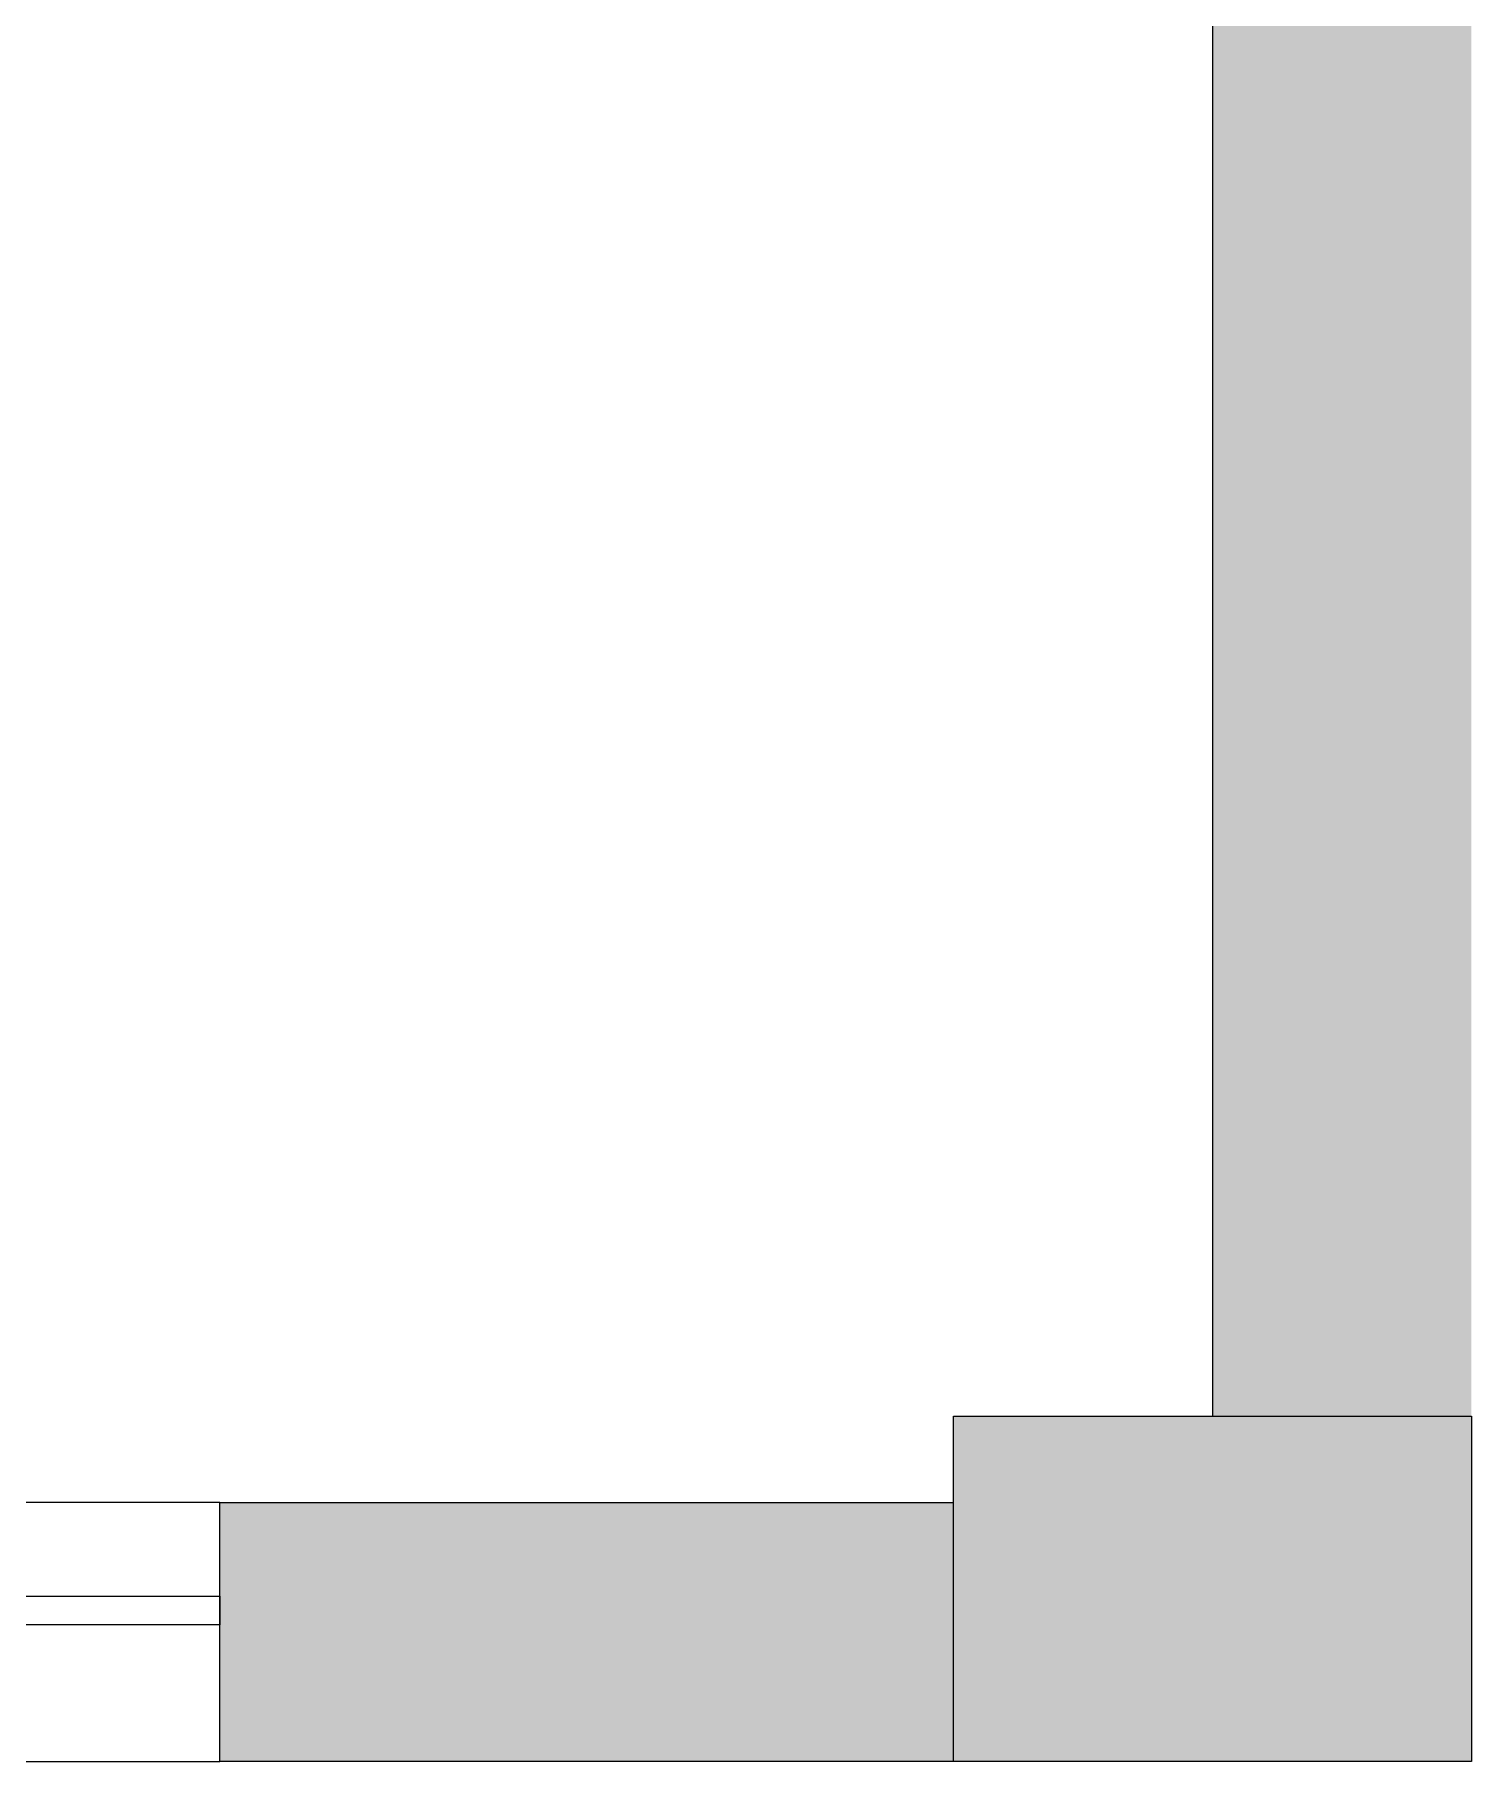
# Model space of a CAD drawing. Header units: inches. Extents: x 211391 to 214260, y -106888 to -102532.
# Drawn here: x 212163.2 to 212213.2, y -104794 to -104734 of the extents above; entities that cross this region are included whole.
import ezdxf

# ---------------------------------------------------------------- set-up
doc = ezdxf.new("R2010")
doc.units = ezdxf.units.IN
doc.header["$MEASUREMENT"] = 0
doc.layers.add('COLUMN', color=6, linetype='Continuous')
for name, color, linetype, lineweight in [('HATCH', 251, 'Continuous', 13), ('TEXT 1', 3, 'Continuous', 15), ('WALL', 5, 'Continuous', 25), ('window', 1, 'Continuous', 18)]:
    doc.layers.add(name, color=color, linetype=linetype, lineweight=lineweight)

# ---------------------------------------------------------------- blocks, each defined once
blk = doc.blocks.new('erwe54')
at = {"layer": 'COLUMN', "ltscale": 20, "true_color": 0xe517e8}
h = blk.add_hatch(color=6, dxfattribs=at)
h.dxf.hatch_style = 1
h.paths.add_polyline_path([(205644.767, -116225.542), (205626.767, -116225.542), (205626.767, -116237.542), (205644.767, -116237.542)])
at = {"layer": 'COLUMN', "ltscale": 20}
blk.add_lwpolyline([(205626.767, -116225.542), (205644.767, -116225.542), (205644.767, -116237.542), (205626.767, -116237.542)], close=True, dxfattribs=at)

msp = doc.modelspace()

# ---------------------------------------------------------------- hatches: boundary and pattern name
at = {"layer": 'HATCH', "ltscale": 15}
h = msp.add_hatch(color=256, dxfattribs=at)
h.dxf.hatch_style = 1
h.paths.add_polyline_path([(212213.188, -104674.041), (212249.188, -104674.041), (212249.188, -104665.041), (212213.188, -104665.041), (212213.188, -104650.015), (212204.188, -104650.015), (212204.188, -104782.041), (212213.188, -104782.041)])
h = msp.add_hatch(color=256, dxfattribs=at)
h.dxf.hatch_style = 1
h.paths.add_polyline_path([(212195.188, -104785.041), (212169.688, -104785.041), (212169.688, -104794.041), (212195.188, -104794.041)])

# ---------------------------------------------------------------- linework, layer by layer
at = {"layer": 'WALL', "ltscale": 20}
for p, q in [((212204.188, -104650.015), (212204.188, -104782.041)), ((212169.688, -104794.041), (212169.688, -104785.041)), ((212169.688, -104785.041), (212195.188, -104785.041)), ((212195.188, -104794.041), (212169.688, -104794.041))]:
    msp.add_line(p, q, dxfattribs=at)
at = {"layer": 'window', "ltscale": 20}
for points in [[(212169.688, -104785.041), (212037.688, -104785.041)], [(212037.688, -104794.041), (212169.688, -104794.041)]]:
    msp.add_lwpolyline(points, dxfattribs=at)
msp.add_lwpolyline([(212103.688, -104788.291), (212169.688, -104788.291), (212169.688, -104789.291), (212103.688, -104789.291)], close=True, dxfattribs=at)

# ---------------------------------------------------------------- block references
at = {"layer": 'TEXT 1'}
msp.add_blockref('erwe54', (6568.421, 11443.501), dxfattribs=at)

doc.saveas('drawing.dxf')
